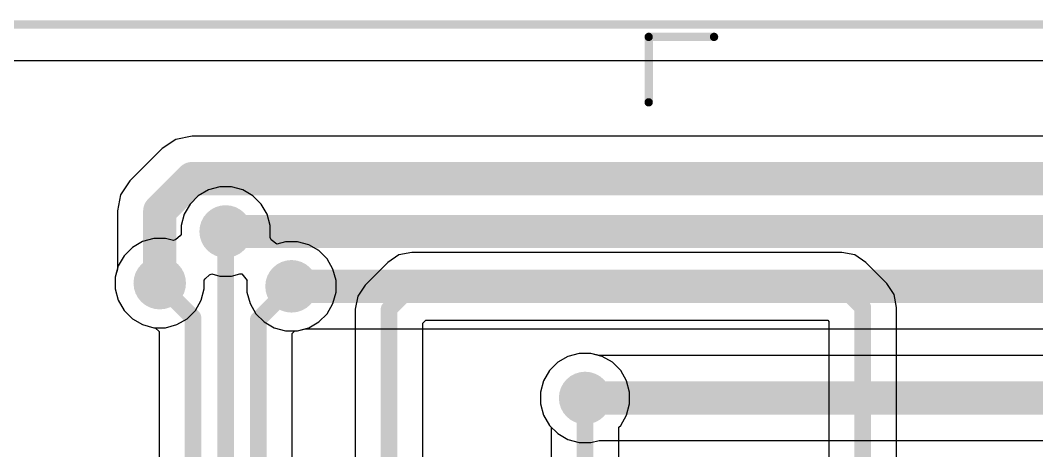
# Model space of a CAD drawing. Header units: millimetres. Extents: x -25 to 98, y -11 to 79.
# Drawn here: x 7.11 to 22.66, y 34.3 to 40.87 of the extents above; entities that cross this region are included whole.
import ezdxf

# ---------------------------------------------------------------- set-up
doc = ezdxf.new("R2010")
doc.units = ezdxf.units.MM
for name, color, linetype in [('BottomLayer', 5, 'Continuous'), ('BottomSolder', 6, 'Continuous'), ('Mechanical2', 216, 'Continuous'), ('TopLayer', 1, 'Continuous'), ('TopOverlay', 2, 'Continuous'), ('TopSolder', 216, 'Continuous'), ('ViaHoleLayer', 16, 'Continuous')]:
    doc.layers.add(name, color=color, linetype=linetype)

msp = doc.modelspace()

# ---------------------------------------------------------------- hatches: boundary and pattern name
at = {"layer": 'BottomLayer'}
h = msp.add_hatch(color=5, dxfattribs=at)
edge = h.paths.add_edge_path()
edge.add_arc((10.253599, 37.6476006), 0.2999994, 0, 360)
h = msp.add_hatch(color=5, dxfattribs=at)
edge = h.paths.add_edge_path()
edge.add_arc((9.2456, 36.85810001999999), 0.2999994, 0, 360)
h = msp.add_hatch(color=5, dxfattribs=at)
edge = h.paths.add_edge_path()
edge.add_arc((11.261598, 36.8094006), 0.2999994, 0, 360)
h = msp.add_hatch(color=5, dxfattribs=at)
edge = h.paths.add_edge_path()
edge.add_arc((15.75399948, 35.10279999999999), 0.2999994, 0, 360)
at = {"layer": 'BottomSolder'}
h = msp.add_hatch(color=6, dxfattribs=at)
edge = h.paths.add_edge_path()
edge.add_arc((10.253599, 37.6476006), 0.4015993999999999, 0, 360)
h = msp.add_hatch(color=6, dxfattribs=at)
edge = h.paths.add_edge_path()
edge.add_arc((9.2456, 36.85810001999999), 0.4015993999999999, 0, 360)
h = msp.add_hatch(color=6, dxfattribs=at)
edge = h.paths.add_edge_path()
edge.add_arc((11.261598, 36.8094006), 0.4015993999999999, 0, 360)
h = msp.add_hatch(color=6, dxfattribs=at)
edge = h.paths.add_edge_path()
edge.add_arc((15.75399948, 35.10279999999999), 0.4015993999999999, 0, 360)
at = {"layer": 'TopLayer'}
h = msp.add_hatch(color=1, dxfattribs=at)
edge = h.paths.add_edge_path()
edge.add_arc((10.253599, 37.6476006), 0.2999994, 0, 360)
h = msp.add_hatch(color=1, dxfattribs=at)
edge = h.paths.add_edge_path()
edge.add_arc((9.2456, 36.85810001999999), 0.2999994, 0, 360)
h = msp.add_hatch(color=1, dxfattribs=at)
edge = h.paths.add_edge_path()
edge.add_arc((11.261598, 36.8094006), 0.2999994, 0, 360)
h = msp.add_hatch(color=1, dxfattribs=at)
edge = h.paths.add_edge_path()
edge.add_arc((15.75399948, 35.10279999999999), 0.2999994, 0, 360)
at = {"layer": 'TopSolder'}
h = msp.add_hatch(color=216, dxfattribs=at)
edge = h.paths.add_edge_path()
edge.add_arc((10.253599, 37.6476006), 0.4015993999999999, 0, 360)
h = msp.add_hatch(color=216, dxfattribs=at)
edge = h.paths.add_edge_path()
edge.add_arc((9.2456, 36.85810001999999), 0.4015993999999999, 0, 360)
h = msp.add_hatch(color=216, dxfattribs=at)
edge = h.paths.add_edge_path()
edge.add_arc((11.261598, 36.8094006), 0.4015993999999999, 0, 360)
h = msp.add_hatch(color=216, dxfattribs=at)
edge = h.paths.add_edge_path()
edge.add_arc((15.75399948, 35.10279999999999), 0.4015993999999999, 0, 360)
at = {"layer": 'ViaHoleLayer'}
h = msp.add_hatch(color=16, dxfattribs=at)
edge = h.paths.add_edge_path()
edge.add_arc((10.253599, 37.6476006), 0.1499997, 0, 360)
h = msp.add_hatch(color=16, dxfattribs=at)
edge = h.paths.add_edge_path()
edge.add_arc((9.2456, 36.85810001999999), 0.1499997, 0, 360)
h = msp.add_hatch(color=16, dxfattribs=at)
edge = h.paths.add_edge_path()
edge.add_arc((11.261598, 36.8094006), 0.1499997, 0, 360)
h = msp.add_hatch(color=16, dxfattribs=at)
edge = h.paths.add_edge_path()
edge.add_arc((15.75399948, 35.10279999999999), 0.1499997, 0, 360)

# ---------------------------------------------------------------- linework, layer by layer
at = {"layer": 'BottomLayer'}
for p, q in [((1.9620865, 40.259), (81.19001288, 40.259)), ((9.99074202, 38.28219166), (9.835454039999998, 38.19253728)), ((10.16394462, 38.32859999999999), (9.99074202, 38.28219166)), ((10.34325338, 38.32859999999999), (10.16394462, 38.32859999999999)), ((10.51645598, 38.28219166), (10.34325338, 38.32859999999999)), ((10.67174396, 38.19253728), (10.51645598, 38.28219166)), ((9.835454039999998, 38.19253728), (9.708662319999998, 38.06574556)), ((10.79853568, 38.06574556), (10.67174396, 38.19253728)), ((9.708662319999998, 38.06574556), (9.61900794, 37.91045758)), ((10.88819006, 37.91045758), (10.79853568, 38.06574556)), ((9.61900794, 37.91045758), (9.572599599999998, 37.73725498)), ((10.9345984, 37.73725498), (10.88819006, 37.91045758)), ((9.572599599999998, 37.73725498), (9.572599599999998, 37.60230731999999)), ((10.9345984, 37.55794622), (10.9345984, 37.73725498)), ((8.98274302, 37.49269108), (8.82745504, 37.40303669999999)), ((9.15594562, 37.53909942), (8.98274302, 37.49269108)), ((9.33525438, 37.53909942), (9.15594562, 37.53909942)), ((9.45474614, 37.50708272), (9.33525438, 37.53909942)), ((9.49104274, 37.52274689999999), (9.45474614, 37.50708272)), ((9.559991039999998, 37.5807605), (9.49104274, 37.52274689999999)), ((9.572599599999998, 37.60230731999999), (9.559991039999998, 37.5807605)), ((10.93322172, 37.55281288), (10.9345984, 37.55794622)), ((10.95236062, 37.52102478), (10.93322172, 37.55281288)), ((11.03839296, 37.45461648), (10.95236062, 37.52102478)), ((11.17194362, 37.49039999999999), (11.03839296, 37.45461648)), ((11.35125238, 37.49039999999999), (11.17194362, 37.49039999999999)), ((11.52445498, 37.44399165999999), (11.35125238, 37.49039999999999)), ((8.82745504, 37.40303669999999), (8.70066332, 37.27624497999999)), ((11.67974296, 37.35433728), (11.52445498, 37.44399165999999)), ((11.80653468, 37.22754556), (11.67974296, 37.35433728)), ((13.10359838, 37.32735232), (12.90538694, 37.28792644)), ((19.6801994, 37.32735232), (13.10359838, 37.32735232)), ((19.87841084, 37.28792644), (19.6801994, 37.32735232)), ((8.70066332, 37.27624497999999), (8.61100894, 37.120957)), ((11.89618906, 37.07225758), (11.80653468, 37.22754556)), ((12.7373507, 37.17564828), (12.38775272, 36.8260503)), ((12.90538694, 37.28792644), (12.7373507, 37.17564828)), ((20.04644708, 37.17564828), (19.87841084, 37.28792644)), ((20.36874006, 36.85335276), (20.04644708, 37.17564828)), ((8.61100894, 37.120957), (8.5646006, 36.9477544)), ((11.9425974, 36.89905498), (11.89618906, 37.07225758)), ((8.5646006, 36.9477544), (8.5646006, 36.76844564)), ((11.9425974, 36.71974622), (11.9425974, 36.89905498)), ((8.5646006, 36.76844564), (8.61100894, 36.59524304)), ((11.89618906, 36.54654362), (11.9425974, 36.71974622)), ((12.38775272, 36.8260503), (12.27547456, 36.65801406)), ((20.36874768, 36.85334768), (20.36874006, 36.85335276)), ((20.48102584, 36.68531144), (20.36874768, 36.85334768)), ((8.61100894, 36.59524304), (8.70066332, 36.43995506)), ((11.80653468, 36.39125564), (11.89618906, 36.54654362)), ((12.27547456, 36.65801406), (12.23604868, 36.45980262)), ((20.52045426, 36.4871), (20.48102584, 36.68531144)), ((8.70066332, 36.43995506), (8.82745504, 36.31316334)), ((11.67974296, 36.26446392), (11.80653468, 36.39125564)), ((12.23604868, 36.45980262), (12.23604868, 29.4910002)), ((20.52045172, 36.4870873), (20.52045426, 36.4871)), ((20.52045172, 22.98170156), (20.52045172, 36.4870873)), ((8.82745504, 36.31316334), (8.98274302, 36.22350896)), ((11.52445498, 36.17480954), (11.67974296, 36.26446392)), ((13.27195212, 36.24525898), (13.31814202, 36.29144888)), ((13.27195212, 29.4910002), (13.27195212, 36.24525898)), ((13.31814202, 36.29144888), (19.46565576, 36.29144888)), ((19.46565576, 36.29144888), (19.48454828, 36.2725589)), ((19.48454828, 36.2725589), (19.48454828, 23.1962452)), ((8.98274302, 36.22350896), (9.15594562, 36.17710062)), ((9.15594562, 36.17710062), (9.17546044, 36.17710062)), ((9.17546044, 36.17710062), (9.2360496, 36.11651146)), ((9.2360496, 36.11651146), (9.2360496, 33.2659609)), ((11.27154972, 36.08685696), (11.31309396, 36.1284012)), ((11.27154972, 29.4910002), (11.27154972, 36.08685696)), ((11.31309396, 36.1284012), (11.35125238, 36.1284012)), ((11.35125238, 36.1284012), (11.52445498, 36.17480954)), ((15.6643451, 35.7837994), (15.4911425, 35.73739106)), ((15.84365386, 35.7837994), (15.6643451, 35.7837994)), ((16.01685646, 35.73739106), (15.84365386, 35.7837994)), ((15.33585452, 35.64773668), (15.2090628, 35.52094496)), ((15.4911425, 35.73739106), (15.33585452, 35.64773668)), ((16.17214444, 35.64773668), (16.01685646, 35.73739106)), ((16.29893616, 35.52094496), (16.17214444, 35.64773668)), ((15.2090628, 35.52094496), (15.11940842, 35.36565698)), ((16.38859054, 35.36565698), (16.29893616, 35.52094496)), ((15.11940842, 35.36565698), (15.07300008, 35.19245438)), ((16.43499888, 35.19245438), (16.38859054, 35.36565698)), ((15.07300008, 35.19245438), (15.07300008, 35.01314562)), ((16.43499888, 35.01314562), (16.43499888, 35.19245438)), ((15.07300008, 35.01314562), (15.11940842, 34.83994301999999)), ((16.38859054, 34.83994301999999), (16.43499888, 35.01314562)), ((15.11940842, 34.83994301999999), (15.2090628, 34.68465504)), ((16.29893616, 34.68465504), (16.38859054, 34.83994301999999)), ((15.2090628, 34.68465504), (15.23604776, 34.65767008)), ((16.2719512, 34.65767008), (16.29893616, 34.68465504)), ((15.23604776, 34.65767008), (15.23604776, 29.4910002)), ((16.2719512, 29.4910002), (16.2719512, 34.65767008))]:
    msp.add_line(p, q, dxfattribs=at)
at = {"layer": 'BottomLayer', "const_width": 0.254}
for points in [[(10.253599, 37.6476006), (10.25379966, 37.64739994)], [(10.25379966, 28.65020178), (10.25379966, 37.64739994)], [(9.2456, 36.83945642), (9.2456, 36.85810001999999)], [(9.2456, 36.83945642), (9.75400132, 36.3310551)], [(10.753598, 36.3014006), (11.261598, 36.8094006)], [(12.7540004, 36.45980262), (13.10359838, 36.8094006)], [(13.10359838, 36.8094006), (19.6801994, 36.8094006)], [(19.6801994, 36.8094006), (20.0025, 36.4871)], [(12.7540004, 28.65000112), (12.7540004, 36.45980262)], [(20.0025, 22.98170156), (20.0025, 36.4871)], [(9.75400132, 28.65000112), (9.75400132, 36.3310551)], [(10.753598, 28.65040244), (10.753598, 36.3014006)], [(15.75399948, 28.65000112), (15.75399948, 35.10279999999999)]]:
    msp.add_lwpolyline(points, dxfattribs=at)
at = {"layer": 'BottomLayer', "const_width": 0.127}
for points in [[(10.190099, 37.6476006, 1), (10.317099, 37.6476006, 1)], [(10.19029966, 37.64739994, 1), (10.31729966, 37.64739994, 1)], [(10.19029966, 37.64739994, 1), (10.31729966, 37.64739994, 1)], [(9.182099999999998, 36.85810001999999, 1), (9.309099999999999, 36.85810001999999, 1)], [(9.182099999999998, 36.83945642, 1), (9.309099999999999, 36.83945642, 1)], [(9.182099999999998, 36.83945642, 1), (9.309099999999999, 36.83945642, 1)], [(11.198098, 36.8094006, 1), (11.325098, 36.8094006, 1)], [(13.04009838, 36.8094006, 1), (13.16709838, 36.8094006, 1)], [(13.04009838, 36.8094006, 1), (13.16709838, 36.8094006, 1)], [(19.6166994, 36.8094006, 1), (19.7436994, 36.8094006, 1)], [(19.6166994, 36.8094006, 1), (19.7436994, 36.8094006, 1)], [(12.6905004, 36.45980262, 1), (12.8175004, 36.45980262, 1)], [(12.6905004, 36.45980262, 1), (12.8175004, 36.45980262, 1)], [(19.939, 36.4871, 1), (20.066, 36.4871, 1)], [(19.939, 36.4871, 1), (20.066, 36.4871, 1)], [(9.69050132, 36.3310551, 1), (9.81750132, 36.3310551, 1)], [(9.69050132, 36.3310551, 1), (9.81750132, 36.3310551, 1)], [(10.690098, 36.3014006, 1), (10.817098, 36.3014006, 1)], [(10.690098, 36.3014006, 1), (10.817098, 36.3014006, 1)], [(15.69049948, 35.10279999999999, 1), (15.81749948, 35.10279999999999, 1)]]:
    msp.add_lwpolyline(points, format="xyb", close=True, dxfattribs=at)
at = {"layer": 'Mechanical2', "const_width": 0.127}
msp.add_lwpolyline([(-2.50425712, 40.81041368), (85.49571674, 40.81041368)], dxfattribs=at)
at = {"layer": 'TopLayer'}
for p, q in [((1.9620865, 40.259), (81.19001288, 40.259)), ((9.492228919999999, 39.05375729999999), (9.28218362, 38.9134096)), ((9.739993219999999, 39.10304092), (9.492228919999999, 39.05375729999999)), ((41.06846497999999, 39.10304092), (9.739993219999999, 39.10304092)), ((9.28218362, 38.9134096), (8.7877904, 38.41901638)), ((8.7877904, 38.41901638), (8.6474427, 38.20897108)), ((8.6474427, 38.20897108), (8.598159079999999, 37.96120678)), ((8.598159079999999, 37.96120678), (8.598159079999999, 37.07299926)), ((8.598159079999999, 37.07299926), (8.5646006, 36.9477544)), ((8.5646006, 36.9477544), (8.5646006, 36.76844564)), ((9.9265994, 36.9033933), (9.939207960000001, 36.92494012)), ((9.9265994, 36.76844564), (9.9265994, 36.9033933)), ((9.939207960000001, 36.92494012), (10.00815626, 36.98295372)), ((10.00815626, 36.98295372), (10.04445286, 36.9986179)), ((10.04445286, 36.9986179), (10.16394462, 36.9666012)), ((10.16394462, 36.9666012), (10.34325338, 36.9666012)), ((10.34325338, 36.9666012), (10.46849824, 37.00015968)), ((10.46849824, 37.00015968), (10.50337752, 37.00015968)), ((10.50337752, 37.00015968), (10.58069258, 36.89940296)), ((10.58069258, 36.89940296), (10.5805986, 36.89905498)), ((10.5805986, 36.89905498), (10.5805986, 36.71974622)), ((8.5646006, 36.76844564), (8.61100894, 36.59524304)), ((9.88019106, 36.59524304), (9.9265994, 36.76844564)), ((10.5805986, 36.71974622), (10.62700694, 36.54654362)), ((8.61100894, 36.59524304), (8.70066332, 36.43995506)), ((9.79053668, 36.43995506), (9.88019106, 36.59524304)), ((10.62700694, 36.54654362), (10.71666132, 36.39125564)), ((8.70066332, 36.43995506), (8.82745504, 36.31316334)), ((9.663744959999999, 36.31316334), (9.79053668, 36.43995506)), ((10.71666132, 36.39125564), (10.84345304, 36.26446392)), ((8.82745504, 36.31316334), (8.98274302, 36.22350896)), ((9.508456979999998, 36.22350896), (9.663744959999999, 36.31316334)), ((10.84345304, 36.26446392), (10.99874102, 36.17480954)), ((8.98274302, 36.22350896), (9.15594562, 36.17710062)), ((9.15594562, 36.17710062), (9.33525438, 36.17710062)), ((9.33525438, 36.17710062), (9.508456979999998, 36.22350896)), ((10.99874102, 36.17480954), (11.17194362, 36.1284012)), ((11.17194362, 36.1284012), (11.35125238, 36.1284012)), ((11.35125238, 36.1284012), (11.47649724, 36.16195968)), ((11.47649724, 36.16195968), (39.98602112, 36.16195968)), ((15.6643451, 35.7837994), (15.4911425, 35.73739106)), ((15.84365386, 35.7837994), (15.6643451, 35.7837994)), ((15.96889872, 35.75024092), (15.84365386, 35.7837994)), ((15.33585452, 35.64773668), (15.2090628, 35.52094496)), ((15.4911425, 35.73739106), (15.33585452, 35.64773668)), ((23.06320254, 35.75024092), (15.96889872, 35.75024092)), ((15.2090628, 35.52094496), (15.11940842, 35.36565698)), ((15.11940842, 35.36565698), (15.07300008, 35.19245438)), ((15.07300008, 35.19245438), (15.07300008, 35.01314562)), ((15.07300008, 35.01314562), (15.11940842, 34.83994301999999)), ((15.11940842, 34.83994301999999), (15.2090628, 34.68465504)), ((15.2090628, 34.68465504), (15.33585452, 34.55786332)), ((15.33585452, 34.55786332), (15.4911425, 34.46820894)), ((15.4911425, 34.46820894), (15.6643451, 34.4218006)), ((15.6643451, 34.4218006), (15.84365386, 34.4218006)), ((15.84365386, 34.4218006), (15.96889872, 34.45535908)), ((15.96889872, 34.45535908), (22.79502426, 34.45535908))]:
    msp.add_line(p, q, dxfattribs=at)
at = {"layer": 'TopLayer', "const_width": 0.508}
for points in [[(9.2456, 37.96120678), (9.739993219999999, 38.4556)], [(9.739993219999999, 38.4556), (41.06846497999999, 38.4556)], [(9.2456, 36.85810001999999), (9.2456, 37.96120678)], [(10.253599, 37.6476006), (40.63519686, 37.6476006)], [(11.261598, 36.8094006), (40.2541994, 36.8094006)], [(15.75399948, 35.10279999999999), (23.06320254, 35.10279999999999)]]:
    msp.add_lwpolyline(points, dxfattribs=at)
at = {"layer": 'TopLayer', "const_width": 0.254}
for points in [[(9.612993219999998, 38.4556, 1), (9.86699322, 38.4556, 1)], [(9.612993219999998, 38.4556, 1), (9.86699322, 38.4556, 1)], [(9.118599999999999, 37.96120678, 1), (9.372599999999998, 37.96120678, 1)], [(9.118599999999999, 37.96120678, 1), (9.372599999999998, 37.96120678, 1)], [(10.126599, 37.6476006, 1), (10.380599, 37.6476006, 1)], [(9.118599999999999, 36.85810001999999, 1), (9.372599999999998, 36.85810001999999, 1)], [(11.134598, 36.8094006, 1), (11.388598, 36.8094006, 1)], [(15.62699948, 35.10279999999999, 1), (15.88099948, 35.10279999999999, 1)]]:
    msp.add_lwpolyline(points, format="xyb", close=True, dxfattribs=at)
at = {"layer": 'TopOverlay', "const_width": 0.127}
for points in [[(16.72653754, 40.62125226), (17.72653808, 40.62125226)], [(16.72653754, 39.62125172), (16.72653754, 40.62125226)]]:
    msp.add_lwpolyline(points, dxfattribs=at)
at = {"layer": 'TopOverlay', "const_width": 0.0635}
for points in [[(16.69478754, 40.62125226, 1), (16.75828754, 40.62125226, 1)], [(16.69478754, 40.62125226, 1), (16.75828754, 40.62125226, 1)], [(17.69478808, 40.62125226, 1), (17.75828808, 40.62125226, 1)], [(16.69478754, 39.62125172, 1), (16.75828754, 39.62125172, 1)]]:
    msp.add_lwpolyline(points, format="xyb", close=True, dxfattribs=at)

doc.saveas('drawing.dxf')
